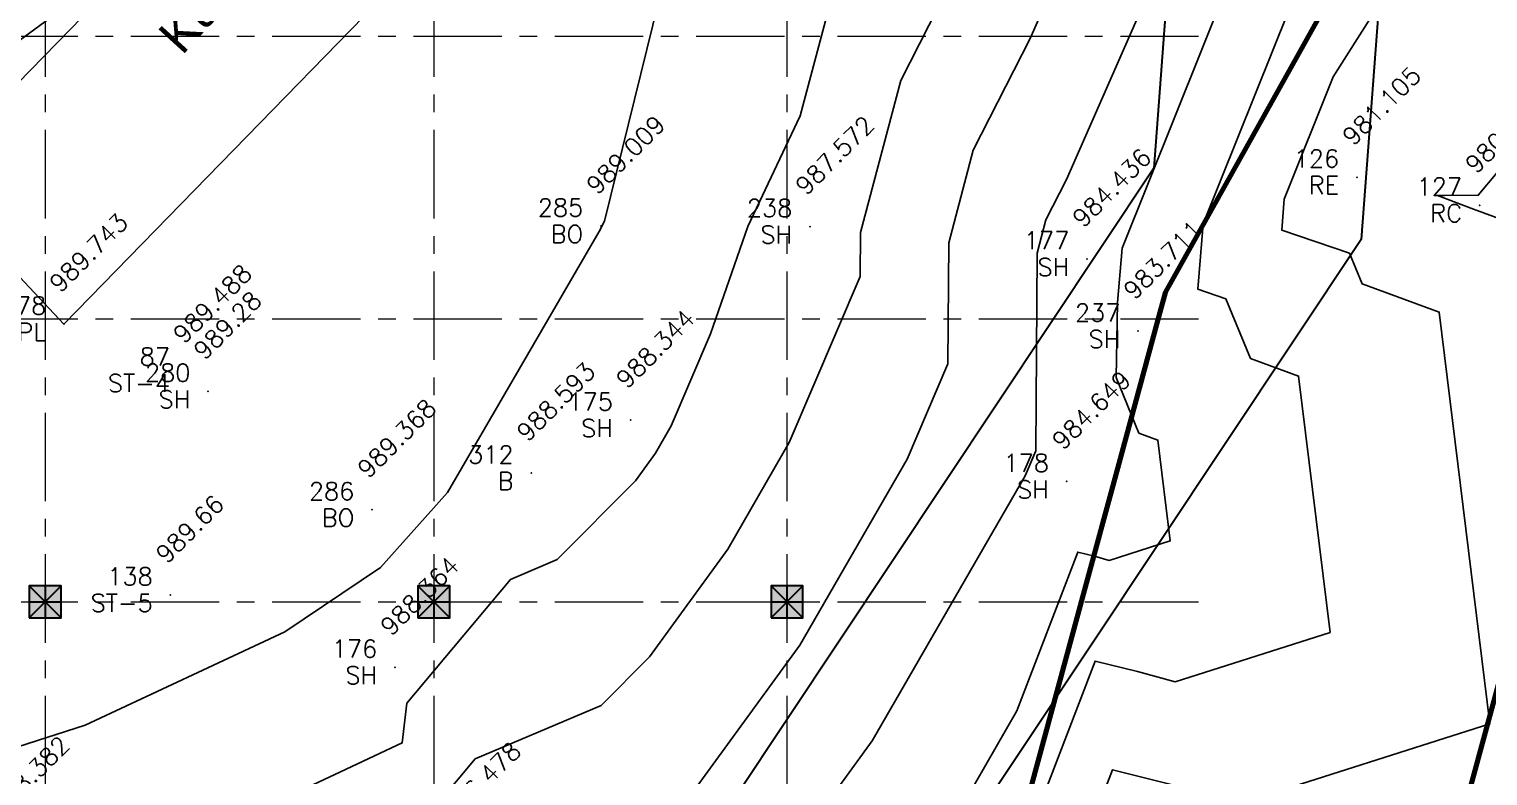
# Model space of a CAD drawing. Header units: metres. Extents: x 319894 to 3389272, y 120 to 6136017.
# Drawn here: x 321077.29 to 321097.93, y 3067929.43 to 3067939.98 of the extents above; entities that cross this region are included whole.
import ezdxf
from ezdxf.enums import TextEntityAlignment as Align

# ---------------------------------------------------------------- set-up
doc = ezdxf.new("R2010")
doc.units = ezdxf.units.M
doc.header["$MEASUREMENT"] = 0
doc.linetypes.add('CENTER', pattern=[2, 1.25, -0.25, 0.25, -0.25])
doc.linetypes.add('HIDDEN', pattern=[0.375, 0.25, -0.125])
for name, color, linetype, lineweight in [('a_MUEBLE', 255, 'Continuous', 5), ('centerline', 255, 'HIDDEN', 5), ('column', 50, 'Continuous', 30), ('hatch', 252, 'Continuous', 15), ('wall', 4, 'Continuous', 30)]:
    doc.layers.add(name, color=color, linetype=linetype, lineweight=lineweight)
for name, color, linetype in [('B', 7, 'Continuous'), ('BO', 7, 'Continuous'), ('Contour', 254, 'Continuous'), ('Index_Contour', 8, 'Continuous'), ('Points', 7, 'Continuous'), ('Points-ELV', 6, 'Continuous'), ('Points-NUM', 4, 'Continuous'), ('Points-TXT', 3, 'Continuous'), ('RC', 7, 'Continuous'), ('RE', 7, 'Continuous'), ('SH', 7, 'Continuous'), ('ST-4', 7, 'Continuous'), ('ST-5', 7, 'Continuous'), ('TPL', 7, 'Continuous')]:
    doc.layers.add(name, color=color, linetype=linetype)
doc.styles.add('romans', font='romans.shx')
doc.styles.get("Standard").update_dxf_attribs({"font": 'arial.ttf'})

# ---------------------------------------------------------------- blocks, each defined once
blk = doc.blocks.new('POINTS')
at = {"layer": 'Points'}
blk.add_line((0, 0), (0, 0), dxfattribs=at)
blk.add_point((0, 0), dxfattribs=at)
at = {"layer": 'Points-ELV', "style": 'romans'}
blk.add_attdef('ELEV', text='', height=1, rotation=45, dxfattribs=at).set_placement((0, 0), align=Align.BOTTOM_LEFT)
at = {"layer": 'Points-NUM', "style": 'romans'}
blk.add_attdef('PTNUM', text='', height=1, dxfattribs=at).set_placement((0, 0), align=Align.BOTTOM_RIGHT)
at = {"layer": 'Points-TXT', "style": 'romans'}
blk.add_attdef('DESC', text='', height=1, dxfattribs=at).set_placement((0, 0), align=Align.BOTTOM_RIGHT)
blk = doc.blocks.new('SIT4')
at = {"color": 7}
for p, q in [((320365.385, 3067779.463, 1969.362), (320362.183, 3067767.682, 1969.362)), ((320368.047, 3067766.381, 987.586), (320370.996, 3067777.234, 987.586))]:
    blk.add_line(p, q, dxfattribs=at)
at = {"color": 1, "lineweight": 30, "elevation": 987.586}
blk.add_lwpolyline([(320370.962, 3067788.062), (320365.642, 3067786.817), (320365.22, 3067781.217), (320357.075, 3067768.983), (320351.198, 3067769.518), (320338.771, 3067776.828), (320320.261, 3067793.321), (320314.412, 3067798.558), (320311.03, 3067797.459), (320298.566, 3067783.015), (320298.855, 3067776.316), (320293.441, 3067769.683), (320295.803, 3067764.568), (320294.773, 3067759.718), (320296.035, 3067743.401), (320300.28, 3067731.268), (320306.229, 3067716.969), (320317.648, 3067711.854), (320321.527, 3067710.598), (320324.41, 3067708.85), (320339.069, 3067708.62), (320362.184, 3067707.54), (320368.815, 3067710.117), (320374.083, 3067711.085)], dxfattribs=at)
for points, elevation in [([(320347.847, 3067781.087), (320354.679, 3067788.091)], 989.679), ([(320349.801, 3067779.012), (320356.633, 3067786.016)], 989.743), ([(320349.801, 3067779.012), (320347.847, 3067781.087)], 989.743)]:
    blk.add_lwpolyline(points, dxfattribs=dict(elevation=elevation))
at = {"color": 1, "elevation": 987.586}
blk.add_lwpolyline([(320365.385, 3067779.463), (320370.077, 3067787.855), (320365.642, 3067786.817), (320365.22, 3067781.217), (320359.417, 3067772.5), (320362.79, 3067769.917)], close=True, dxfattribs=at)
at = {"layer": 'a_MUEBLE', "lineweight": 40, "elevation": 968}
blk.add_lwpolyline([(320315.045, 3067713.02), (320325.063, 3067714.996), (320328.066, 3067715.293), (320335.229, 3067717.481), (320341.617, 3067720.482), (320345.096, 3067723.545), (320351.898, 3067731.539), (320355.884, 3067738.417), (320358.002, 3067746.064), (320359.229, 3067751.88), (320360.085, 3067755.941), (320360.192, 3067756.448), (320360.325, 3067757.081), (320360.455, 3067757.695), (320360.686, 3067759.031), (320360.994, 3067760.813), (320361.263, 3067762.37), (320362.037, 3067766.842), (320362.183, 3067767.682), (320364.239, 3067775.249), (320364.696, 3067776.929), (320365.277, 3067779.069), (320365.385, 3067779.463), (320368.779, 3067785.533)], dxfattribs=at)
at = {"layer": 'Contour'}
for points in [[(320335.322, 3067777.753), (320337.617, 3067777.583), (320338.168, 3067776.827), (320339.074, 3067775.936), (320340.224, 3067774.516), (320340.666, 3067774.479), (320341.415, 3067773.034), (320343.335, 3067772.571), (320343.599, 3067772.51), (320345.955, 3067772.339), (320347.946, 3067772.644), (320348.193, 3067772.729), (320350.102, 3067773.344), (320352.925, 3067774.662), (320354.278, 3067775.571), (320355.229, 3067776.633), (320357.376, 3067780.321), (320357.45, 3067780.468), (320358.473, 3067784.619)], [(320348.394, 3067769.256), (320350.124, 3067768.75), (320350.618, 3067771.224), (320354.587, 3067773.092), (320354.652, 3067773.655), (320356.117, 3067775.401), (320356.781, 3067775.683), (320357.886, 3067776.797), (320358.17, 3067777.187), (320358.393, 3067777.573), (320358.949, 3067778.873), (320359.475, 3067780.392), (320360.219, 3067781.954), (320360.612, 3067783.439)], [(320362.957, 3067785.043), (320361.64, 3067782.455), (320361.07, 3067780.306), (320361.066, 3067779.685), (320360.062, 3067777.338), (320359.192, 3067775.831), (320358.084, 3067774.308), (320357.402, 3067773.622), (320355.619, 3067772.864), (320355.116, 3067772.265)], [(320349.089, 3067758.32), (320350.939, 3067759.596), (320352.134, 3067761.262), (320352.586, 3067761.622), (320352.654, 3067761.75), (320354.796, 3067762.831), (320354.412, 3067764.566), (320356.454, 3067764.007), (320356.796, 3067764.86), (320357.334, 3067765.923), (320357.805, 3067768.608), (320357.062, 3067769.53), (320356.244, 3067770.17), (320356.699, 3067770.997), (320358.023, 3067771.56), (320358.281, 3067771.819), (320360.213, 3067774.475), (320361.731, 3067777.104), (320362.308, 3067778.452), (320362.32, 3067780.16), (320362.667, 3067781.471), (320363.471, 3067783.05), (320365.486, 3067787.635)], [(320362.257, 3067771.763), (320363.285, 3067773.543), (320364.145, 3067775.788), (320364.382, 3067775.729), (320364.591, 3067775.672), (320365.454, 3067775.947), (320365.278, 3067777.373), (320365.011, 3067777.471), (320364.686, 3067778.257), (320364.709, 3067779.318), (320364.774, 3067780.083), (320367.017, 3067785.683)], [(320363.105, 3067770.897), (320364.39, 3067774.249), (320364.991, 3067774.1), (320365.522, 3067773.955), (320367.715, 3067774.653), (320367.269, 3067778.277), (320366.589, 3067778.526), (320366.24, 3067779.369), (320365.842, 3067779.506), (320365.921, 3067780.43), (320367.389, 3067784.096)], [(320363.788, 3067770.501), (320364.635, 3067772.711), (320365.599, 3067772.47)], [(320366.454, 3067772.237), (320369.976, 3067773.36), (320369.26, 3067779.181), (320368.167, 3067779.58), (320367.988, 3067780.013), (320367.03, 3067780.341), (320367.067, 3067780.778), (320367.76, 3067782.509), (320368.324, 3067783.398)], [(320371.25, 3067780.085), (320369.745, 3067780.635), (320369.234, 3067780.829), (320369.81, 3067780.834), (320370.078, 3067781.155)]]:
    blk.add_lwpolyline(points, dxfattribs=at)
at = {"layer": 'Index_Contour'}
for points in [[(320353.669, 3067786.322), (320347.424, 3067781.742), (320346.616, 3067781.36), (320343.932, 3067780.142), (320343.019, 3067779.762), (320342.055, 3067780.103), (320341.506, 3067777.026), (320339.735, 3067777.198), (320338.572, 3067777.341), (320337.183, 3067779.222), (320336.542, 3067779.27), (320336.261, 3067779.22), (320335.729, 3067780.144), (320333.325, 3067781.191), (320332.489, 3067782.577), (320332.221, 3067784.707)], [(320365.936, 3067785.498), (320363.985, 3067781.056), (320363.695, 3067780.487), (320363.57, 3067780.014), (320363.551, 3067777.219), (320363.401, 3067776.869), (320361.235, 3067773.119), (320359.31, 3067770.474)]]:
    blk.add_lwpolyline(points, dxfattribs=at)
at = {"layer": 'B', "linetype": 'Continuous'}
ref = blk.add_blockref('POINTS', (320356.413, 3067776.906, 988.593), dxfattribs=at)
ref.add_attrib('PTNUM', '312', dxfattribs={"layer": 'Points-NUM', "height": 0.25, "style": 'romans'}).set_placement((320356.163, 3067776.968, 988.593), align=Align.BOTTOM_RIGHT)
ref.add_attrib('DESC', 'B', dxfattribs={"layer": 'Points-TXT', "height": 0.25, "style": 'romans'}).set_placement((320356.163, 3067776.593, 988.593), align=Align.BOTTOM_RIGHT)
ref.add_attrib('ELEV', '988.593', dxfattribs={"layer": 'Points-ELV', "height": 0.25, "rotation": 45, "style": 'romans'}).set_placement((320356.413, 3067777.281, 988.593), align=Align.BOTTOM_LEFT)
at = {"layer": 'BO', "linetype": 'Continuous'}
ref = blk.add_blockref('POINTS', (320357.398, 3067780.397, 989.009), dxfattribs=at)
ref.add_attrib('PTNUM', '285', dxfattribs={"layer": 'Points-NUM', "height": 0.25, "style": 'romans'}).set_placement((320357.148, 3067780.459, 989.009), align=Align.BOTTOM_RIGHT)
ref.add_attrib('DESC', 'BO', dxfattribs={"layer": 'Points-TXT', "height": 0.25, "style": 'romans'}).set_placement((320357.148, 3067780.084, 989.009), align=Align.BOTTOM_RIGHT)
ref.add_attrib('ELEV', '989.009', dxfattribs={"layer": 'Points-ELV', "height": 0.25, "rotation": 45, "style": 'romans'}).set_placement((320357.398, 3067780.772, 989.009), align=Align.BOTTOM_LEFT)
ref = blk.add_blockref('POINTS', (320354.16, 3067776.387, 989.368), dxfattribs=at)
ref.add_attrib('PTNUM', '286', dxfattribs={"layer": 'Points-NUM', "height": 0.25, "style": 'romans'}).set_placement((320353.91, 3067776.449, 989.368), align=Align.BOTTOM_RIGHT)
ref.add_attrib('DESC', 'BO', dxfattribs={"layer": 'Points-TXT', "height": 0.25, "style": 'romans'}).set_placement((320353.91, 3067776.074, 989.368), align=Align.BOTTOM_RIGHT)
ref.add_attrib('ELEV', '989.368', dxfattribs={"layer": 'Points-ELV', "height": 0.25, "rotation": 45, "style": 'romans'}).set_placement((320354.16, 3067776.762, 989.368), align=Align.BOTTOM_LEFT)
at = {"layer": 'RC', "linetype": 'Continuous'}
ref = blk.add_blockref('POINTS', (320369.832, 3067780.693, 980.945), dxfattribs=at)
ref.add_attrib('PTNUM', '127', dxfattribs={"layer": 'Points-NUM', "height": 0.25, "style": 'romans'}).set_placement((320369.582, 3067780.755, 980.945), align=Align.BOTTOM_RIGHT)
ref.add_attrib('DESC', 'RC', dxfattribs={"layer": 'Points-TXT', "height": 0.25, "style": 'romans'}).set_placement((320369.582, 3067780.38, 980.945), align=Align.BOTTOM_RIGHT)
ref.add_attrib('ELEV', '980.945', dxfattribs={"layer": 'Points-ELV', "height": 0.25, "rotation": 45, "style": 'romans'}).set_placement((320369.832, 3067781.068, 980.945), align=Align.BOTTOM_LEFT)
at = {"layer": 'RE', "linetype": 'Continuous'}
ref = blk.add_blockref('POINTS', (320368.093, 3067781.089, 981.105), dxfattribs=at)
ref.add_attrib('PTNUM', '126', dxfattribs={"layer": 'Points-NUM', "height": 0.25, "style": 'romans'}).set_placement((320367.843, 3067781.151, 981.105), align=Align.BOTTOM_RIGHT)
ref.add_attrib('DESC', 'RE', dxfattribs={"layer": 'Points-TXT', "height": 0.25, "style": 'romans'}).set_placement((320367.843, 3067780.776, 981.105), align=Align.BOTTOM_RIGHT)
ref.add_attrib('ELEV', '981.105', dxfattribs={"layer": 'Points-ELV', "height": 0.25, "rotation": 45, "style": 'romans'}).set_placement((320368.093, 3067781.464, 981.105), align=Align.BOTTOM_LEFT)
at = {"layer": 'SH', "linetype": 'Continuous'}
ref = blk.add_blockref('POINTS', (320360.356, 3067780.39, 987.572), dxfattribs=at)
ref.add_attrib('PTNUM', '238', dxfattribs={"layer": 'Points-NUM', "height": 0.25, "style": 'romans'}).set_placement((320360.106, 3067780.452, 987.572), align=Align.BOTTOM_RIGHT)
ref.add_attrib('DESC', 'SH', dxfattribs={"layer": 'Points-TXT', "height": 0.25, "style": 'romans'}).set_placement((320360.106, 3067780.077, 987.572), align=Align.BOTTOM_RIGHT)
ref.add_attrib('ELEV', '987.572', dxfattribs={"layer": 'Points-ELV', "height": 0.25, "rotation": 45, "style": 'romans'}).set_placement((320360.356, 3067780.765, 987.572), align=Align.BOTTOM_LEFT)
ref = blk.add_blockref('POINTS', (320364.275, 3067779.932, 984.436), dxfattribs=at)
ref.add_attrib('PTNUM', '177', dxfattribs={"layer": 'Points-NUM', "height": 0.25, "style": 'romans'}).set_placement((320364.025, 3067779.994, 984.436), align=Align.BOTTOM_RIGHT)
ref.add_attrib('DESC', 'SH', dxfattribs={"layer": 'Points-TXT', "height": 0.25, "style": 'romans'}).set_placement((320364.025, 3067779.619, 984.436), align=Align.BOTTOM_RIGHT)
ref.add_attrib('ELEV', '984.436', dxfattribs={"layer": 'Points-ELV', "height": 0.25, "rotation": 45, "style": 'romans'}).set_placement((320364.275, 3067780.307, 984.436), align=Align.BOTTOM_LEFT)
ref = blk.add_blockref('POINTS', (320364.998, 3067778.912, 983.711), dxfattribs=at)
ref.add_attrib('PTNUM', '237', dxfattribs={"layer": 'Points-NUM', "height": 0.25, "style": 'romans'}).set_placement((320364.748, 3067778.974, 983.711), align=Align.BOTTOM_RIGHT)
ref.add_attrib('DESC', 'SH', dxfattribs={"layer": 'Points-TXT', "height": 0.25, "style": 'romans'}).set_placement((320364.748, 3067778.599, 983.711), align=Align.BOTTOM_RIGHT)
ref.add_attrib('ELEV', '983.711', dxfattribs={"layer": 'Points-ELV', "height": 0.25, "rotation": 45, "style": 'romans'}).set_placement((320364.998, 3067779.287, 983.711), align=Align.BOTTOM_LEFT)
ref = blk.add_blockref('POINTS', (320351.841, 3067778.062, 989.28), dxfattribs=at)
ref.add_attrib('PTNUM', '280', dxfattribs={"layer": 'Points-NUM', "height": 0.25, "style": 'romans'}).set_placement((320351.591, 3067778.124, 989.28), align=Align.BOTTOM_RIGHT)
ref.add_attrib('DESC', 'SH', dxfattribs={"layer": 'Points-TXT', "height": 0.25, "style": 'romans'}).set_placement((320351.591, 3067777.749, 989.28), align=Align.BOTTOM_RIGHT)
ref.add_attrib('ELEV', '989.28', dxfattribs={"layer": 'Points-ELV', "height": 0.25, "rotation": 45, "style": 'romans'}).set_placement((320351.841, 3067778.437, 989.28), align=Align.BOTTOM_LEFT)
ref = blk.add_blockref('POINTS', (320357.819, 3067777.654, 988.344), dxfattribs=at)
ref.add_attrib('PTNUM', '175', dxfattribs={"layer": 'Points-NUM', "height": 0.25, "style": 'romans'}).set_placement((320357.569, 3067777.716, 988.344), align=Align.BOTTOM_RIGHT)
ref.add_attrib('DESC', 'SH', dxfattribs={"layer": 'Points-TXT', "height": 0.25, "style": 'romans'}).set_placement((320357.569, 3067777.341, 988.344), align=Align.BOTTOM_RIGHT)
ref.add_attrib('ELEV', '988.344', dxfattribs={"layer": 'Points-ELV', "height": 0.25, "rotation": 45, "style": 'romans'}).set_placement((320357.819, 3067778.029, 988.344), align=Align.BOTTOM_LEFT)
ref = blk.add_blockref('POINTS', (320363.987, 3067776.787, 984.649), dxfattribs=at)
ref.add_attrib('PTNUM', '178', dxfattribs={"layer": 'Points-NUM', "height": 0.25, "style": 'romans'}).set_placement((320363.737, 3067776.849, 984.649), align=Align.BOTTOM_RIGHT)
ref.add_attrib('DESC', 'SH', dxfattribs={"layer": 'Points-TXT', "height": 0.25, "style": 'romans'}).set_placement((320363.737, 3067776.474, 984.649), align=Align.BOTTOM_RIGHT)
ref.add_attrib('ELEV', '984.649', dxfattribs={"layer": 'Points-ELV', "height": 0.25, "rotation": 45, "style": 'romans'}).set_placement((320363.987, 3067777.162, 984.649), align=Align.BOTTOM_LEFT)
ref = blk.add_blockref('POINTS', (320354.484, 3067774.161, 988.364), dxfattribs=at)
ref.add_attrib('PTNUM', '176', dxfattribs={"layer": 'Points-NUM', "height": 0.25, "style": 'romans'}).set_placement((320354.234, 3067774.223, 988.364), align=Align.BOTTOM_RIGHT)
ref.add_attrib('DESC', 'SH', dxfattribs={"layer": 'Points-TXT', "height": 0.25, "style": 'romans'}).set_placement((320354.234, 3067773.848, 988.364), align=Align.BOTTOM_RIGHT)
ref.add_attrib('ELEV', '988.364', dxfattribs={"layer": 'Points-ELV', "height": 0.25, "rotation": 45, "style": 'romans'}).set_placement((320354.484, 3067774.536, 988.364), align=Align.BOTTOM_LEFT)
ref = blk.add_blockref('POINTS', (320348.973, 3067771.623, 988.382), dxfattribs=at)
ref.add_attrib('PTNUM', '299', dxfattribs={"layer": 'Points-NUM', "height": 0.25, "style": 'romans'}).set_placement((320348.723, 3067771.685, 988.382), align=Align.BOTTOM_RIGHT)
ref.add_attrib('DESC', 'SH', dxfattribs={"layer": 'Points-TXT', "height": 0.25, "style": 'romans'}).set_placement((320348.723, 3067771.31, 988.382), align=Align.BOTTOM_RIGHT)
ref.add_attrib('ELEV', '988.382', dxfattribs={"layer": 'Points-ELV', "height": 0.25, "rotation": 45, "style": 'romans'}).set_placement((320348.973, 3067771.998, 988.382), align=Align.BOTTOM_LEFT)
ref = blk.add_blockref('POINTS', (320355.359, 3067771.54, 986.478), dxfattribs=at)
ref.add_attrib('PTNUM', '300', dxfattribs={"layer": 'Points-NUM', "height": 0.25, "style": 'romans'}).set_placement((320355.109, 3067771.602, 986.478), align=Align.BOTTOM_RIGHT)
ref.add_attrib('DESC', 'SH', dxfattribs={"layer": 'Points-TXT', "height": 0.25, "style": 'romans'}).set_placement((320355.109, 3067771.227, 986.478), align=Align.BOTTOM_RIGHT)
ref.add_attrib('ELEV', '986.478', dxfattribs={"layer": 'Points-ELV', "height": 0.25, "rotation": 45, "style": 'romans'}).set_placement((320355.359, 3067771.915, 986.478), align=Align.BOTTOM_LEFT)
at = {"layer": 'ST-4', "linetype": 'Continuous'}
ref = blk.add_blockref('POINTS', (320351.552, 3067778.29, 989.488), dxfattribs=at)
ref.add_attrib('PTNUM', '87', dxfattribs={"layer": 'Points-NUM', "height": 0.25, "style": 'romans'}).set_placement((320351.302, 3067778.352, 989.488), align=Align.BOTTOM_RIGHT)
ref.add_attrib('DESC', 'ST-4', dxfattribs={"layer": 'Points-TXT', "height": 0.25, "style": 'romans'}).set_placement((320351.302, 3067777.977, 989.488), align=Align.BOTTOM_RIGHT)
ref.add_attrib('ELEV', '989.488', dxfattribs={"layer": 'Points-ELV', "height": 0.25, "rotation": 45, "style": 'romans'}).set_placement((320351.552, 3067778.665, 989.488), align=Align.BOTTOM_LEFT)
at = {"layer": 'ST-5', "linetype": 'Continuous'}
ref = blk.add_blockref('POINTS', (320351.308, 3067775.182, 989.66), dxfattribs=at)
ref.add_attrib('PTNUM', '138', dxfattribs={"layer": 'Points-NUM', "height": 0.25, "style": 'romans'}).set_placement((320351.058, 3067775.244, 989.66), align=Align.BOTTOM_RIGHT)
ref.add_attrib('DESC', 'ST-5', dxfattribs={"layer": 'Points-TXT', "height": 0.25, "style": 'romans'}).set_placement((320351.058, 3067774.869, 989.66), align=Align.BOTTOM_RIGHT)
ref.add_attrib('ELEV', '989.66', dxfattribs={"layer": 'Points-ELV', "height": 0.25, "rotation": 45, "style": 'romans'}).set_placement((320351.308, 3067775.557, 989.66), align=Align.BOTTOM_LEFT)
at = {"layer": 'TPL', "linetype": 'Continuous'}
ref = blk.add_blockref('POINTS', (320349.801, 3067779.012, 989.743), dxfattribs=at)
ref.add_attrib('PTNUM', '278', dxfattribs={"layer": 'Points-NUM', "height": 0.25, "style": 'romans'}).set_placement((320349.551, 3067779.074, 989.743), align=Align.BOTTOM_RIGHT)
ref.add_attrib('DESC', 'TPL', dxfattribs={"layer": 'Points-TXT', "height": 0.25, "style": 'romans'}).set_placement((320349.551, 3067778.699, 989.743), align=Align.BOTTOM_RIGHT)
ref.add_attrib('ELEV', '989.743', dxfattribs={"layer": 'Points-ELV', "height": 0.25, "rotation": 45, "style": 'romans'}).set_placement((320349.801, 3067779.387, 989.743), align=Align.BOTTOM_LEFT)
at = {"color": 0, "insert": (320351.102, 3067783.136), "char_height": 0.5, "attachment_point": 1, "rotation": 47.692}
blk.add_mtext_dynamic_manual_height_columns('Kul Mandir', width=11.37443, gutter_width=1, heights=[0], dxfattribs=at)
blk = doc.blocks.new('column')
at = {"layer": 'hatch'}
h = blk.add_hatch(color=256, dxfattribs=at)
h.dxf.hatch_style = 1
h.paths.add_polyline_path([(0, 0), (0.45, 0), (0.45, 0.45), (0, 0.45)])
at = {"layer": 'column'}
for p, q in [((0, 0.45), (0.45, 0)), ((0, 0), (0.45, 0.45)), ((0.225, 0.45), (0.225, 0)), ((0, 0.225), (0.45, 0.225))]:
    blk.add_line(p, q, dxfattribs=at)
blk.add_lwpolyline([(0, 0), (0.45, 0), (0.45, 0.45), (0, 0.45)], close=True, dxfattribs=at)
blk = doc.blocks.new('NEW GRID')
at = {"layer": 'centerline', "linetype": 'CENTER'}
for p, q in [((321719.734, 3068028.607), (321719.734, 3067990.487)), ((321725.234, 3068028.607), (321725.234, 3067990.487)), ((321730.23, 3068028.607), (321730.23, 3067990.487)), ((321688.946, 3068011.931), (321736.052, 3068011.931)), ((321688.946, 3068007.936), (321736.052, 3068007.936)), ((321688.946, 3068003.936), (321736.052, 3068003.936))]:
    blk.add_line(p, q, dxfattribs=at)
at = {"layer": 'wall'}
for p in [(321719.509, 3068003.711), (321725.009, 3068003.711), (321730.005, 3068003.711)]:
    blk.add_blockref('column', p, dxfattribs=at)

msp = doc.modelspace()

# ---------------------------------------------------------------- linework, layer by layer
at = {"color": 1, "lineweight": 30, "elevation": 987.586}
msp.add_lwpolyline([(321098.942, 3067944.864), (321093.622, 3067943.619), (321093.2, 3067938.019), (321085.055, 3067925.785), (321079.178, 3067926.321), (321066.751, 3067933.63), (321048.241, 3067950.123), (321042.392, 3067955.36), (321039.01, 3067954.261), (321026.546, 3067939.817), (321026.835, 3067933.118), (321021.421, 3067926.486), (321023.783, 3067921.37), (321022.753, 3067916.52), (321024.015, 3067900.204), (321028.26, 3067888.07), (321034.209, 3067873.771), (321045.628, 3067868.657), (321049.507, 3067867.4), (321052.39, 3067865.652), (321067.049, 3067865.422), (321090.164, 3067864.343), (321096.795, 3067866.919), (321102.063, 3067867.887)], dxfattribs=at)
at = {"color": 3, "lineweight": 30, "elevation": 987.586}
msp.add_lwpolyline([(321098.344, 3067941.643), (321096.448, 3067941.199), (321096.133, 3067937.01), (321086.562, 3067922.636), (321078.237, 3067923.394), (321064.976, 3067931.194), (321046.243, 3067947.885), (321041.677, 3067951.974), (321040.734, 3067951.667), (321029.594, 3067938.758), (321029.881, 3067932.106), (321024.931, 3067926.041), (321026.925, 3067921.723), (321025.777, 3067916.32), (321026.976, 3067900.825), (321031.063, 3067889.143), (321036.522, 3067876.023), (321046.707, 3067871.461), (321050.764, 3067870.146), (321053.25, 3067868.639), (321067.143, 3067868.421), (321089.669, 3067867.369), (321095.973, 3067869.818), (321100.603, 3067870.669)], dxfattribs=at)
at = {"color": 2, "lineweight": 158}
for points in [[(321043.025, 3067869.822), (321053.043, 3067871.798), (321056.046, 3067872.095), (321063.209, 3067874.283), (321069.597, 3067877.284), (321073.076, 3067880.348), (321079.878, 3067888.341), (321083.864, 3067895.219), (321085.983, 3067902.866), (321087.209, 3067908.682), (321088.065, 3067912.743), (321088.172, 3067913.25), (321088.306, 3067913.883), (321088.435, 3067914.497), (321088.666, 3067915.833), (321088.974, 3067917.615), (321089.244, 3067919.172), (321090.017, 3067923.644), (321090.163, 3067924.484), (321092.219, 3067932.051), (321092.676, 3067933.731), (321093.258, 3067935.871), (321093.365, 3067936.265), (321096.759, 3067942.335)], [(321098.336, 3067931.681), (321096.027, 3067923.183), (321095.668, 3067921.113), (321093.612, 3067910.047), (321092.784, 3067906.041), (321091.815, 3067901.445), (321089.441, 3067892.876), (321084.828, 3067884.916), (321077.365, 3067876.13), (321072.921, 3067872.217), (321065.372, 3067868.67), (321057.229, 3067866.183), (321048.368, 3067865.307), (321040.877, 3067865.49), (321036.121, 3067866.524), (321028.832, 3067870.795), (321023.131, 3067877.26), (321019.446, 3067887.359), (321016.245, 3067893.911)]]:
    msp.add_lwpolyline(points, dxfattribs=at)

# ---------------------------------------------------------------- block references
at = {"color": 251, "true_color": 0x636466}
msp.add_blockref('SIT4', (727.98, 156.802), dxfattribs=at)
at = {"layer": 'a_MUEBLE'}
msp.add_blockref('NEW GRID', (-642.219, -72.048), dxfattribs=at)

doc.saveas('drawing.dxf')
